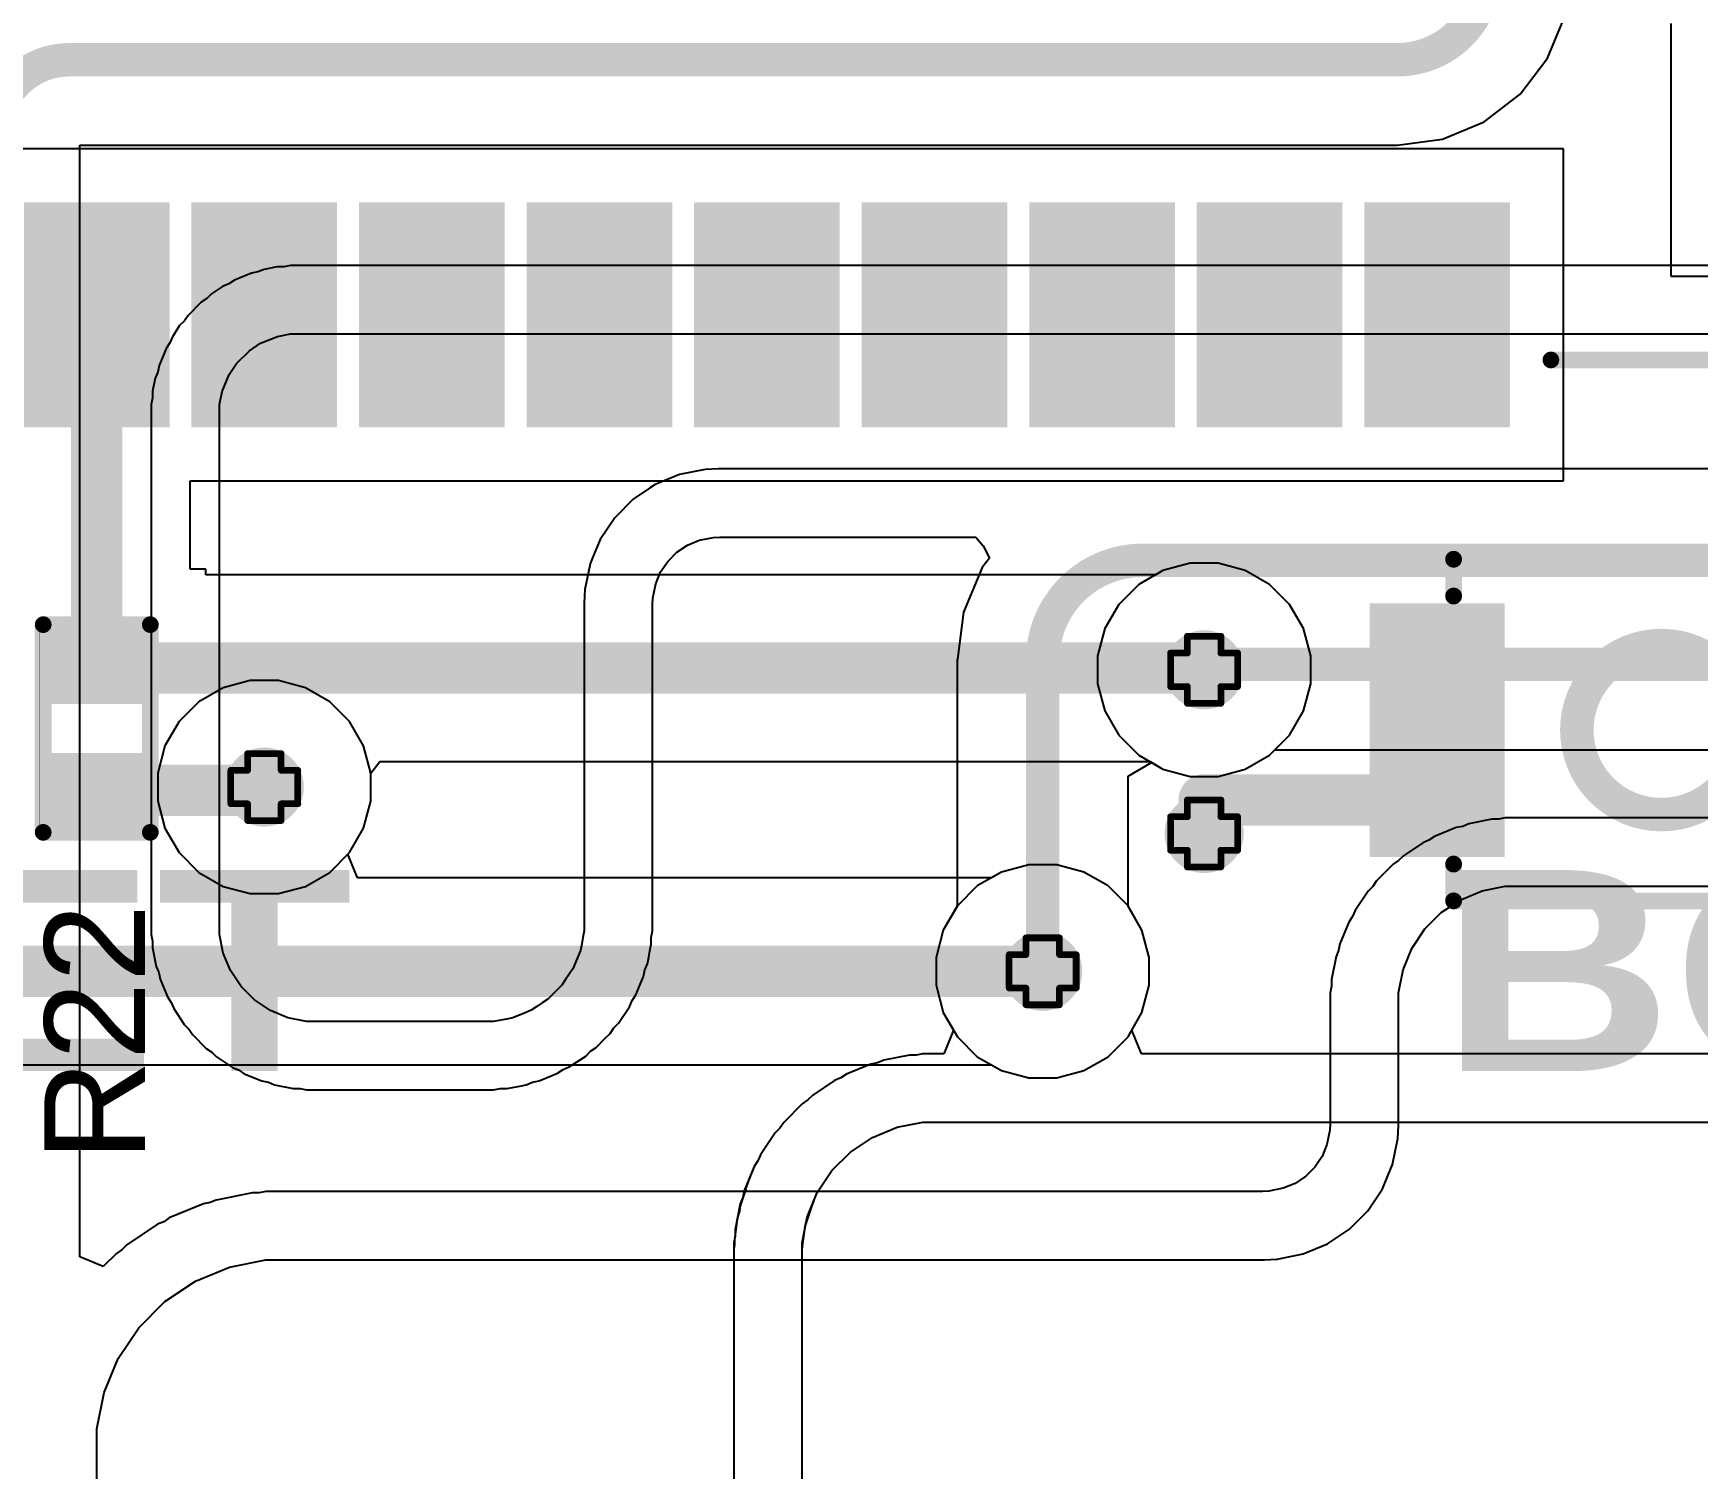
# Model space of a CAD drawing. Header units: inches. Extents: x -18 to 202, y -11 to 119.
# Drawn here: x 20.97 to 33.59, y 32.3 to 43.18 of the extents above; entities that cross this region are included whole.
import ezdxf

# ---------------------------------------------------------------- set-up
doc = ezdxf.new("R2010")
doc.units = ezdxf.units.IN
for name, color, linetype in [('Board Outline', 216, 'Continuous'), ('Bottom Layer', 5, 'Continuous'), ('Drill Drawing', 1, 'Continuous'), ('Ground', 16, 'Continuous'), ('Power', 76, 'Continuous'), ('Top Layer', 1, 'Continuous'), ('Top Overlay', 2, 'Continuous'), ('Top Paste', 8, 'Continuous'), ('Top Solder', 216, 'Continuous'), ('Via Holes', 16, 'Continuous')]:
    doc.layers.add(name, color=color, linetype=linetype)
doc.styles.add('Arial', font='', dxfattribs={"height": 0.2})
doc.styles.add('Arial Black_Bold', font='', dxfattribs={"height": 0.2})
doc.styles.get('Arial').set_extended_font_data('Arial')
doc.styles.get('Arial Black_Bold').set_extended_font_data('Arial Black', bold=True)

# ---------------------------------------------------------------- blocks, each defined once
blk = doc.blocks.new('38_SMD_M______10')
at = {"layer": 'Top Layer'}
for points in [[(-4.89, -9.63), (-4.89, -8.13), (-3.99, -8.13), (-3.99, -9.63)], [(-3.62, -9.63), (-3.62, -8.13), (-2.72, -8.13), (-2.72, -9.63)], [(-2.35, -9.63), (-2.35, -8.13), (-1.45, -8.13), (-1.45, -9.63)], [(-1.08, -9.63), (-1.08, -8.13), (-0.18, -8.13), (-0.18, -9.63)], [(0.19, -9.63), (0.19, -8.13), (1.09, -8.13), (1.09, -9.63)], [(1.46, -9.63), (1.46, -8.13), (2.36, -8.13), (2.36, -9.63)], [(2.73, -9.63), (2.73, -8.13), (3.63, -8.13), (3.63, -9.63)], [(4, -9.63), (4, -8.13), (4.9, -8.13), (4.9, -9.63)], [(5.27, -9.63), (5.27, -8.13), (6.17, -8.13), (6.17, -9.63)]]:
    blk.add_hatch(color=1, dxfattribs=at).paths.add_polyline_path(points)
at = {"layer": 'Top Paste'}
for points in [[(-4.89, -9.63), (-4.89, -8.13), (-3.99, -8.13), (-3.99, -9.63)], [(-3.62, -9.63), (-3.62, -8.13), (-2.72, -8.13), (-2.72, -9.63)], [(-2.35, -9.63), (-2.35, -8.13), (-1.45, -8.13), (-1.45, -9.63)], [(-1.08, -9.63), (-1.08, -8.13), (-0.18, -8.13), (-0.18, -9.63)], [(0.19, -9.63), (0.19, -8.13), (1.09, -8.13), (1.09, -9.63)], [(1.46, -9.63), (1.46, -8.13), (2.36, -8.13), (2.36, -9.63)], [(2.73, -9.63), (2.73, -8.13), (3.63, -8.13), (3.63, -9.63)], [(4, -9.63), (4, -8.13), (4.9, -8.13), (4.9, -9.63)], [(5.27, -9.63), (5.27, -8.13), (6.17, -8.13), (6.17, -9.63)]]:
    blk.add_hatch(color=8, dxfattribs=at).paths.add_polyline_path(points)
at = {"layer": 'Top Solder'}
for points in [[(-4.992, -9.732), (-4.992, -8.028), (-3.888, -8.028), (-3.888, -9.732)], [(-3.722, -9.732), (-3.722, -8.028), (-2.618, -8.028), (-2.618, -9.732)], [(-2.452, -9.732), (-2.452, -8.028), (-1.348, -8.028), (-1.348, -9.732)], [(-1.182, -9.732), (-1.182, -8.028), (-0.078, -8.028), (-0.078, -9.732)], [(0.088, -9.732), (0.088, -8.028), (1.192, -8.028), (1.192, -9.732)], [(1.358, -9.732), (1.358, -8.028), (2.462, -8.028), (2.462, -9.732)], [(2.628, -9.732), (2.628, -8.028), (3.732, -8.028), (3.732, -9.732)], [(3.898, -9.732), (3.898, -8.028), (5.002, -8.028), (5.002, -9.732)], [(5.168, -9.732), (5.168, -8.028), (6.272, -8.028), (6.272, -9.732)]]:
    blk.add_hatch(color=216, dxfattribs=at).paths.add_polyline_path(points)
at = {"layer": 'Top Overlay', "const_width": 0.127}
blk.add_lwpolyline([(6.583, -9.222), (9.072, -9.222)], dxfattribs=at)
at = {"layer": 'Top Overlay', "const_width": 0.0635}
blk.add_lwpolyline([(6.551, -9.222, 1), (6.614, -9.222, 1)], format="xyb", close=True, dxfattribs=at)
blk = doc.blocks.new('B3U_1000P_18')
at = {"layer": 'Top Layer'}
for points in [[(-2.11, 0.86), (-1.29, 0.86), (-1.29, -0.86), (-2.11, -0.86)], [(1.29, 0.86), (2.11, 0.86), (2.11, -0.86), (1.29, -0.86)]]:
    blk.add_hatch(color=1, dxfattribs=at).paths.add_polyline_path(points)
at = {"layer": 'Top Paste'}
for points in [[(-2.11, 0.86), (-1.29, 0.86), (-1.29, -0.86), (-2.11, -0.86)], [(1.29, 0.86), (2.11, 0.86), (2.11, -0.86), (1.29, -0.86)]]:
    blk.add_hatch(color=8, dxfattribs=at).paths.add_polyline_path(points)
at = {"layer": 'Top Solder'}
for points in [[(-2.212, 0.962), (-1.188, 0.962), (-1.188, -0.962), (-2.212, -0.962)], [(1.188, 0.962), (2.212, 0.962), (2.212, -0.962), (1.188, -0.962)]]:
    blk.add_hatch(color=216, dxfattribs=at).paths.add_polyline_path(points)
at = {"layer": 'Top Overlay', "const_width": 0.127}
for points in [[(-1.575, 1.295), (1.575, 1.295)], [(-1.575, 1.016), (-1.575, 1.295)], [(1.575, 1.016), (1.575, 1.295)], [(-1.575, -1.295), (-1.575, -1.016)], [(1.575, -1.295), (1.575, -1.016)], [(-1.575, -1.295), (1.575, -1.295)]]:
    blk.add_lwpolyline(points, dxfattribs=at)
at = {"layer": 'Top Overlay'}
for points, const_width in [([(-1.607, 1.295, 1), (-1.543, 1.295, 1)], 0.0635), ([(-1.607, 1.295, 1), (-1.543, 1.295, 1)], 0.0635), ([(1.543, 1.295, 1), (1.607, 1.295, 1)], 0.0635), ([(1.543, 1.295, 1), (1.607, 1.295, 1)], 0.0635), ([(-1.607, 1.016, 1), (-1.543, 1.016, 1)], 0.0635), ([(1.543, 1.016, 1), (1.607, 1.016, 1)], 0.0635), ([(0.641, 0, 1), (-0.641, 0, 1)], 0.254), ([(-0.705, 0, 1), (-0.578, 0, 1)], 0.127), ([(0.578, 0, 1), (0.705, 0, 1)], 0.127), ([(-1.607, -1.016, 1), (-1.543, -1.016, 1)], 0.0635), ([(1.543, -1.016, 1), (1.607, -1.016, 1)], 0.0635), ([(-1.607, -1.295, 1), (-1.543, -1.295, 1)], 0.0635), ([(-1.607, -1.295, 1), (-1.543, -1.295, 1)], 0.0635), ([(1.543, -1.295, 1), (1.607, -1.295, 1)], 0.0635), ([(1.543, -1.295, 1), (1.607, -1.295, 1)], 0.0635)]:
    blk.add_lwpolyline(points, format="xyb", close=True, dxfattribs=dict(at, const_width=const_width))
blk = doc.blocks.new('R___0402_35')
at = {"layer": 'Top Layer'}
for points in [[(-0.699, -0.318), (-0.699, 0.317), (-0.241, 0.317), (-0.241, -0.318)], [(0.241, -0.318), (0.241, 0.317), (0.699, 0.317), (0.699, -0.318)]]:
    blk.add_hatch(color=1, dxfattribs=at).paths.add_polyline_path(points)
at = {"layer": 'Top Paste'}
for points in [[(-0.699, -0.318), (-0.699, 0.317), (-0.241, 0.317), (-0.241, -0.318)], [(0.241, -0.318), (0.241, 0.317), (0.699, 0.317), (0.699, -0.318)]]:
    blk.add_hatch(color=8, dxfattribs=at).paths.add_polyline_path(points)
at = {"layer": 'Top Solder'}
for points in [[(-0.754, -0.373), (-0.754, 0.373), (-0.186, 0.373), (-0.186, -0.373)], [(0.186, -0.373), (0.186, 0.373), (0.754, 0.373), (0.754, -0.373)]]:
    blk.add_hatch(color=216, dxfattribs=at).paths.add_polyline_path(points)
at = {"layer": 'Top Overlay'}
for points, const_width in [([(0.787, 0.406), (-0.787, 0.406)], 0.127), ([(-0.787, -0.406), (-0.787, 0.406)], 0.127), ([(0.787, -0.406), (0.787, 0.406)], 0.127), ([(0.787, -0.406), (-0.787, -0.406)], 0.127), ([(0.813, -0.432), (-0.813, -0.432)], 0.00323)]:
    blk.add_lwpolyline(points, dxfattribs=dict(at, const_width=const_width))
for points, const_width in [([(-0.819, 0.406, 1), (-0.756, 0.406, 1)], 0.0635), ([(-0.819, 0.406, 1), (-0.756, 0.406, 1)], 0.0635), ([(0.756, 0.406, 1), (0.819, 0.406, 1)], 0.0635), ([(0.756, 0.406, 1), (0.819, 0.406, 1)], 0.0635), ([(-0.819, -0.406, 1), (-0.756, -0.406, 1)], 0.0635), ([(-0.819, -0.406, 1), (-0.756, -0.406, 1)], 0.0635), ([(0.756, -0.406, 1), (0.819, -0.406, 1)], 0.0635), ([(0.756, -0.406, 1), (0.819, -0.406, 1)], 0.0635), ([(-0.814, -0.432, 1), (-0.812, -0.432, 1)], 0.00161), ([(0.812, -0.432, 1), (0.814, -0.432, 1)], 0.00161)]:
    blk.add_lwpolyline(points, format="xyb", close=True, dxfattribs=dict(at, const_width=const_width))

msp = doc.modelspace()

# ---------------------------------------------------------------- hatches: boundary and pattern name
at = {"layer": 'Bottom Layer'}
h = msp.add_hatch(color=5, dxfattribs=at)
edge = h.paths.add_edge_path()
edge.add_arc((29.845, 38.354), 0.3, 0, 360)
h = msp.add_hatch(color=5, dxfattribs=at)
edge = h.paths.add_edge_path()
edge.add_arc((22.721, 37.465), 0.3, 0, 360)
h = msp.add_hatch(color=5, dxfattribs=at)
edge = h.paths.add_edge_path()
edge.add_arc((29.845, 37.113), 0.3, 0, 360)
h = msp.add_hatch(color=5, dxfattribs=at)
edge = h.paths.add_edge_path()
edge.add_arc((28.621, 36.068), 0.3, 0, 360)
at = {"layer": 'Ground'}
h = msp.add_hatch(color=16, dxfattribs=at)
edge = h.paths.add_edge_path()
edge.add_arc((29.845, 38.354), 0.3, 0, 360)
h = msp.add_hatch(color=16, dxfattribs=at)
edge = h.paths.add_edge_path()
edge.add_arc((22.721, 37.465), 0.3, 0, 360)
h = msp.add_hatch(color=16, dxfattribs=at)
edge = h.paths.add_edge_path()
edge.add_arc((29.845, 37.113), 0.3, 0, 360)
h = msp.add_hatch(color=16, dxfattribs=at)
edge = h.paths.add_edge_path()
edge.add_arc((28.621, 36.068), 0.3, 0, 360)
at = {"layer": 'Power'}
h = msp.add_hatch(color=76, dxfattribs=at)
edge = h.paths.add_edge_path()
edge.add_arc((29.845, 38.354), 0.3, 0, 360)
h = msp.add_hatch(color=76, dxfattribs=at)
edge = h.paths.add_edge_path()
edge.add_arc((22.721, 37.465), 0.3, 0, 360)
h = msp.add_hatch(color=76, dxfattribs=at)
edge = h.paths.add_edge_path()
edge.add_arc((29.845, 37.113), 0.3, 0, 360)
h = msp.add_hatch(color=76, dxfattribs=at)
edge = h.paths.add_edge_path()
edge.add_arc((28.621, 36.068), 0.3, 0, 360)
at = {"layer": 'Top Layer'}
h = msp.add_hatch(color=1, dxfattribs=at)
edge = h.paths.add_edge_path()
edge.add_arc((29.845, 38.354), 0.3, 0, 360)
h = msp.add_hatch(color=1, dxfattribs=at)
edge = h.paths.add_edge_path()
edge.add_arc((22.721, 37.465), 0.3, 0, 360)
h = msp.add_hatch(color=1, dxfattribs=at)
edge = h.paths.add_edge_path()
edge.add_arc((29.845, 37.113), 0.3, 0, 360)
h = msp.add_hatch(color=1, dxfattribs=at)
edge = h.paths.add_edge_path()
edge.add_arc((28.621, 36.068), 0.3, 0, 360)
at = {"layer": 'Via Holes'}
h = msp.add_hatch(color=7, dxfattribs=at)
edge = h.paths.add_edge_path()
edge.add_arc((29.845, 38.354), 0.15, 0, 360)
h = msp.add_hatch(color=7, dxfattribs=at)
edge = h.paths.add_edge_path()
edge.add_arc((22.721, 37.465), 0.15, 0, 360)
h = msp.add_hatch(color=7, dxfattribs=at)
edge = h.paths.add_edge_path()
edge.add_arc((29.845, 37.113), 0.15, 0, 360)
h = msp.add_hatch(color=7, dxfattribs=at)
edge = h.paths.add_edge_path()
edge.add_arc((28.621, 36.068), 0.15, 0, 360)

# ---------------------------------------------------------------- linework, layer by layer
at = {"layer": 'Board Outline', "const_width": 0.254}
msp.add_lwpolyline([(44.23, 62.31, -3.535496), (7.565, 62.289)], format="xyb", dxfattribs=at)
at = {"layer": 'Bottom Layer'}
for p, q in [((29.739, 39.162), (29.533, 39.107)), ((29.951, 39.162), (29.739, 39.162)), ((30.157, 39.107), (29.951, 39.162)), ((29.349, 39.001), (29.198, 38.85)), ((29.533, 39.107), (29.349, 39.001)), ((30.341, 39.001), (30.157, 39.107)), ((30.492, 38.85), (30.341, 39.001)), ((29.198, 38.85), (29.092, 38.666)), ((30.598, 38.666), (30.492, 38.85)), ((29.092, 38.666), (29.037, 38.46)), ((30.653, 38.46), (30.598, 38.666)), ((29.037, 38.46), (29.037, 38.248)), ((30.653, 38.248), (30.653, 38.46)), ((22.615, 38.273), (22.409, 38.218)), ((22.828, 38.273), (22.615, 38.273)), ((23.033, 38.218), (22.828, 38.273)), ((29.037, 38.248), (29.092, 38.042)), ((30.598, 38.042), (30.653, 38.248)), ((22.225, 38.112), (22.075, 37.961)), ((22.409, 38.218), (22.225, 38.112)), ((23.217, 38.112), (23.033, 38.218)), ((23.368, 37.961), (23.217, 38.112)), ((29.092, 38.042), (29.198, 37.858)), ((30.492, 37.858), (30.598, 38.042)), ((22.075, 37.961), (21.968, 37.777)), ((23.474, 37.777), (23.368, 37.961)), ((29.198, 37.858), (29.349, 37.707)), ((30.341, 37.707), (30.492, 37.858)), ((21.968, 37.777), (21.913, 37.571)), ((23.529, 37.571), (23.474, 37.777)), ((29.349, 37.707), (29.533, 37.601)), ((29.533, 37.601), (29.739, 37.546)), ((29.951, 37.546), (30.157, 37.601)), ((30.157, 37.601), (30.341, 37.707)), ((21.913, 37.571), (21.913, 37.359)), ((23.529, 37.359), (23.529, 37.571)), ((29.739, 37.546), (29.951, 37.546)), ((21.913, 37.359), (21.968, 37.153)), ((23.474, 37.153), (23.529, 37.359)), ((21.968, 37.153), (22.075, 36.969)), ((23.368, 36.969), (23.474, 37.153)), ((22.075, 36.969), (22.225, 36.818)), ((23.217, 36.818), (23.368, 36.969)), ((28.515, 36.876), (28.309, 36.821)), ((28.728, 36.876), (28.515, 36.876)), ((28.933, 36.821), (28.728, 36.876)), ((22.225, 36.818), (22.409, 36.712)), ((23.033, 36.712), (23.217, 36.818)), ((28.125, 36.715), (27.975, 36.564)), ((28.309, 36.821), (28.125, 36.715)), ((29.117, 36.715), (28.933, 36.821)), ((29.268, 36.564), (29.117, 36.715)), ((22.409, 36.712), (22.615, 36.657)), ((22.615, 36.657), (22.828, 36.657)), ((22.828, 36.657), (23.033, 36.712)), ((27.975, 36.564), (27.868, 36.38)), ((29.374, 36.38), (29.268, 36.564)), ((27.868, 36.38), (27.813, 36.174)), ((29.429, 36.174), (29.374, 36.38)), ((27.813, 36.174), (27.813, 35.962)), ((29.429, 35.962), (29.429, 36.174)), ((27.813, 35.962), (27.868, 35.756)), ((29.374, 35.756), (29.429, 35.962)), ((27.868, 35.756), (27.946, 35.621)), ((29.296, 35.621), (29.374, 35.756)), ((27.946, 35.621), (27.873, 35.443)), ((29.37, 35.443), (29.296, 35.621)), ((27.318, 35.364), (27.134, 35.288)), ((27.368, 35.374), (27.318, 35.364)), ((27.416, 35.394), (27.368, 35.374)), ((27.612, 35.433), (27.416, 35.394)), ((27.663, 35.433), (27.612, 35.433)), ((27.713, 35.443), (27.663, 35.433)), ((27.873, 35.443), (27.713, 35.443)), ((40.399, 35.443), (29.37, 35.443)), ((27.044, 35.24), (26.878, 35.129)), ((27.091, 35.26), (27.044, 35.24)), ((27.134, 35.288), (27.091, 35.26)), ((26.842, 35.093), (26.799, 35.064)), ((26.878, 35.129), (26.842, 35.093)), ((26.799, 35.064), (26.658, 34.923)), ((26.593, 34.844), (26.482, 34.678)), ((26.629, 34.88), (26.593, 34.844)), ((26.658, 34.923), (26.629, 34.88)), ((27.332, 34.809), (27.517, 34.886)), ((27.517, 34.886), (27.713, 34.925)), ((27.713, 34.925), (40.486, 34.925)), ((27.024, 34.557), (27.165, 34.698)), ((27.165, 34.698), (27.332, 34.809)), ((26.434, 34.588), (26.358, 34.404)), ((26.462, 34.631), (26.434, 34.588)), ((26.482, 34.678), (26.462, 34.631)), ((26.913, 34.39), (27.024, 34.557)), ((26.348, 34.354), (26.328, 34.306)), ((26.358, 34.404), (26.348, 34.354)), ((26.836, 34.205), (26.913, 34.39)), ((26.328, 34.306), (26.289, 34.11)), ((26.797, 34.009), (26.836, 34.205)), ((26.289, 34.11), (26.289, 34.059)), ((26.289, 34.059), (26.279, 34.009)), ((26.279, 34.009), (26.279, 33.909)), ((26.797, 33.909), (26.797, 34.009)), ((26.279, 33.909), (26.279, 17.382)), ((26.797, 17.382), (26.797, 33.909))]:
    msp.add_line(p, q, dxfattribs=at)
at = {"layer": 'Drill Drawing', "const_width": 0.0508}
for points in [[(29.718, 38.481), (29.718, 38.608)], [(29.718, 38.608), (29.972, 38.608)], [(29.972, 38.481), (29.972, 38.608)], [(29.591, 38.227), (29.591, 38.481)], [(29.591, 38.481), (29.718, 38.481)], [(29.972, 38.481), (30.099, 38.481)], [(30.099, 38.227), (30.099, 38.481)], [(29.591, 38.227), (29.718, 38.227)], [(29.718, 38.1), (29.718, 38.227)], [(29.972, 38.227), (30.099, 38.227)], [(29.972, 38.1), (29.972, 38.227)], [(29.718, 38.1), (29.972, 38.1)], [(22.594, 37.592), (22.594, 37.719)], [(22.594, 37.719), (22.848, 37.719)], [(22.848, 37.592), (22.848, 37.719)], [(22.467, 37.338), (22.467, 37.592)], [(22.467, 37.592), (22.594, 37.592)], [(22.848, 37.592), (22.975, 37.592)], [(22.975, 37.338), (22.975, 37.592)], [(22.467, 37.338), (22.594, 37.338)], [(22.594, 37.211), (22.594, 37.338)], [(22.848, 37.338), (22.975, 37.338)], [(22.848, 37.211), (22.848, 37.338)], [(29.718, 37.24), (29.718, 37.367)], [(29.718, 37.367), (29.972, 37.367)], [(29.972, 37.24), (29.972, 37.367)], [(22.594, 37.211), (22.848, 37.211)], [(29.591, 36.986), (29.591, 37.24)], [(29.591, 37.24), (29.718, 37.24)], [(29.972, 37.24), (30.099, 37.24)], [(30.099, 36.986), (30.099, 37.24)], [(29.591, 36.986), (29.718, 36.986)], [(29.718, 36.859), (29.718, 36.986)], [(29.972, 36.986), (30.099, 36.986)], [(29.972, 36.859), (29.972, 36.986)], [(29.718, 36.859), (29.972, 36.859)], [(28.494, 36.195), (28.494, 36.322)], [(28.494, 36.322), (28.748, 36.322)], [(28.748, 36.195), (28.748, 36.322)], [(28.367, 35.941), (28.367, 36.195)], [(28.367, 36.195), (28.494, 36.195)], [(28.748, 36.195), (28.875, 36.195)], [(28.875, 35.941), (28.875, 36.195)], [(28.367, 35.941), (28.494, 35.941)], [(28.494, 35.814), (28.494, 35.941)], [(28.748, 35.941), (28.875, 35.941)], [(28.748, 35.814), (28.748, 35.941)], [(28.494, 35.814), (28.748, 35.814)]]:
    msp.add_lwpolyline(points, dxfattribs=at)
at = {"layer": 'Drill Drawing', "const_width": 0.0254}
for points in [[(29.705, 38.608, 1), (29.731, 38.608, 1)], [(29.705, 38.608, 1), (29.731, 38.608, 1)], [(29.959, 38.608, 1), (29.985, 38.608, 1)], [(29.959, 38.608, 1), (29.985, 38.608, 1)], [(29.578, 38.481, 1), (29.604, 38.481, 1)], [(29.578, 38.481, 1), (29.604, 38.481, 1)], [(29.705, 38.481, 1), (29.731, 38.481, 1)], [(29.705, 38.481, 1), (29.731, 38.481, 1)], [(29.959, 38.481, 1), (29.985, 38.481, 1)], [(29.959, 38.481, 1), (29.985, 38.481, 1)], [(30.086, 38.481, 1), (30.112, 38.481, 1)], [(30.086, 38.481, 1), (30.112, 38.481, 1)], [(29.578, 38.227, 1), (29.604, 38.227, 1)], [(29.578, 38.227, 1), (29.604, 38.227, 1)], [(29.705, 38.227, 1), (29.731, 38.227, 1)], [(29.705, 38.227, 1), (29.731, 38.227, 1)], [(29.959, 38.227, 1), (29.985, 38.227, 1)], [(29.959, 38.227, 1), (29.985, 38.227, 1)], [(30.086, 38.227, 1), (30.112, 38.227, 1)], [(30.086, 38.227, 1), (30.112, 38.227, 1)], [(29.705, 38.1, 1), (29.731, 38.1, 1)], [(29.705, 38.1, 1), (29.731, 38.1, 1)], [(29.959, 38.1, 1), (29.985, 38.1, 1)], [(29.959, 38.1, 1), (29.985, 38.1, 1)], [(22.582, 37.719, 1), (22.607, 37.719, 1)], [(22.582, 37.719, 1), (22.607, 37.719, 1)], [(22.836, 37.719, 1), (22.861, 37.719, 1)], [(22.836, 37.719, 1), (22.861, 37.719, 1)], [(22.455, 37.592, 1), (22.48, 37.592, 1)], [(22.455, 37.592, 1), (22.48, 37.592, 1)], [(22.582, 37.592, 1), (22.607, 37.592, 1)], [(22.582, 37.592, 1), (22.607, 37.592, 1)], [(22.836, 37.592, 1), (22.861, 37.592, 1)], [(22.836, 37.592, 1), (22.861, 37.592, 1)], [(22.963, 37.592, 1), (22.988, 37.592, 1)], [(22.963, 37.592, 1), (22.988, 37.592, 1)], [(22.455, 37.338, 1), (22.48, 37.338, 1)], [(22.455, 37.338, 1), (22.48, 37.338, 1)], [(22.582, 37.338, 1), (22.607, 37.338, 1)], [(22.582, 37.338, 1), (22.607, 37.338, 1)], [(22.836, 37.338, 1), (22.861, 37.338, 1)], [(22.836, 37.338, 1), (22.861, 37.338, 1)], [(22.963, 37.338, 1), (22.988, 37.338, 1)], [(22.963, 37.338, 1), (22.988, 37.338, 1)], [(29.705, 37.367, 1), (29.731, 37.367, 1)], [(29.705, 37.367, 1), (29.731, 37.367, 1)], [(29.959, 37.367, 1), (29.985, 37.367, 1)], [(29.959, 37.367, 1), (29.985, 37.367, 1)], [(22.582, 37.211, 1), (22.607, 37.211, 1)], [(22.582, 37.211, 1), (22.607, 37.211, 1)], [(22.836, 37.211, 1), (22.861, 37.211, 1)], [(22.836, 37.211, 1), (22.861, 37.211, 1)], [(29.578, 37.24, 1), (29.604, 37.24, 1)], [(29.578, 37.24, 1), (29.604, 37.24, 1)], [(29.705, 37.24, 1), (29.731, 37.24, 1)], [(29.705, 37.24, 1), (29.731, 37.24, 1)], [(29.959, 37.24, 1), (29.985, 37.24, 1)], [(29.959, 37.24, 1), (29.985, 37.24, 1)], [(30.086, 37.24, 1), (30.112, 37.24, 1)], [(30.086, 37.24, 1), (30.112, 37.24, 1)], [(29.578, 36.986, 1), (29.604, 36.986, 1)], [(29.578, 36.986, 1), (29.604, 36.986, 1)], [(29.705, 36.986, 1), (29.731, 36.986, 1)], [(29.705, 36.986, 1), (29.731, 36.986, 1)], [(29.959, 36.986, 1), (29.985, 36.986, 1)], [(29.959, 36.986, 1), (29.985, 36.986, 1)], [(30.086, 36.986, 1), (30.112, 36.986, 1)], [(30.086, 36.986, 1), (30.112, 36.986, 1)], [(29.705, 36.859, 1), (29.731, 36.859, 1)], [(29.705, 36.859, 1), (29.731, 36.859, 1)], [(29.959, 36.859, 1), (29.985, 36.859, 1)], [(29.959, 36.859, 1), (29.985, 36.859, 1)], [(28.482, 36.322, 1), (28.507, 36.322, 1)], [(28.482, 36.322, 1), (28.507, 36.322, 1)], [(28.736, 36.322, 1), (28.761, 36.322, 1)], [(28.736, 36.322, 1), (28.761, 36.322, 1)], [(28.355, 36.195, 1), (28.38, 36.195, 1)], [(28.355, 36.195, 1), (28.38, 36.195, 1)], [(28.482, 36.195, 1), (28.507, 36.195, 1)], [(28.482, 36.195, 1), (28.507, 36.195, 1)], [(28.736, 36.195, 1), (28.761, 36.195, 1)], [(28.736, 36.195, 1), (28.761, 36.195, 1)], [(28.863, 36.195, 1), (28.888, 36.195, 1)], [(28.863, 36.195, 1), (28.888, 36.195, 1)], [(28.355, 35.941, 1), (28.38, 35.941, 1)], [(28.355, 35.941, 1), (28.38, 35.941, 1)], [(28.482, 35.941, 1), (28.507, 35.941, 1)], [(28.482, 35.941, 1), (28.507, 35.941, 1)], [(28.736, 35.941, 1), (28.761, 35.941, 1)], [(28.736, 35.941, 1), (28.761, 35.941, 1)], [(28.863, 35.941, 1), (28.888, 35.941, 1)], [(28.863, 35.941, 1), (28.888, 35.941, 1)], [(28.482, 35.814, 1), (28.507, 35.814, 1)], [(28.482, 35.814, 1), (28.507, 35.814, 1)], [(28.736, 35.814, 1), (28.761, 35.814, 1)], [(28.736, 35.814, 1), (28.761, 35.814, 1)]]:
    msp.add_lwpolyline(points, format="xyb", close=True, dxfattribs=at)
at = {"layer": 'Ground'}
for p, q in [((29.739, 39.162), (29.533, 39.107)), ((29.951, 39.162), (29.739, 39.162)), ((30.157, 39.107), (29.951, 39.162)), ((29.349, 39.001), (29.198, 38.85)), ((29.533, 39.107), (29.349, 39.001)), ((30.341, 39.001), (30.157, 39.107)), ((30.492, 38.85), (30.341, 39.001)), ((29.198, 38.85), (29.092, 38.666)), ((30.598, 38.666), (30.492, 38.85)), ((29.092, 38.666), (29.037, 38.46)), ((30.653, 38.46), (30.598, 38.666)), ((29.037, 38.46), (29.037, 38.248)), ((30.653, 38.248), (30.653, 38.46)), ((22.615, 38.273), (22.409, 38.218)), ((22.828, 38.273), (22.615, 38.273)), ((23.033, 38.218), (22.828, 38.273)), ((29.037, 38.248), (29.092, 38.042)), ((30.598, 38.042), (30.653, 38.248)), ((22.225, 38.112), (22.075, 37.961)), ((22.409, 38.218), (22.225, 38.112)), ((23.217, 38.112), (23.033, 38.218)), ((23.368, 37.961), (23.217, 38.112)), ((29.092, 38.042), (29.198, 37.858)), ((30.492, 37.858), (30.598, 38.042)), ((22.075, 37.961), (21.968, 37.777)), ((23.474, 37.777), (23.368, 37.961)), ((29.198, 37.858), (29.349, 37.707)), ((30.341, 37.707), (30.492, 37.858)), ((21.968, 37.777), (21.913, 37.571)), ((23.529, 37.571), (23.474, 37.777)), ((29.349, 37.707), (29.533, 37.601)), ((29.533, 37.601), (29.739, 37.546)), ((29.951, 37.546), (30.157, 37.601)), ((30.157, 37.601), (30.341, 37.707)), ((21.913, 37.571), (21.913, 37.359)), ((23.529, 37.359), (23.529, 37.571)), ((29.739, 37.546), (29.951, 37.546)), ((21.913, 37.359), (21.968, 37.153)), ((23.474, 37.153), (23.529, 37.359)), ((21.968, 37.153), (22.075, 36.969)), ((23.368, 36.969), (23.474, 37.153)), ((22.075, 36.969), (22.225, 36.818)), ((23.217, 36.818), (23.368, 36.969)), ((28.515, 36.876), (28.309, 36.821)), ((28.728, 36.876), (28.515, 36.876)), ((28.933, 36.821), (28.728, 36.876)), ((22.225, 36.818), (22.409, 36.712)), ((23.033, 36.712), (23.217, 36.818)), ((28.125, 36.715), (27.975, 36.564)), ((28.309, 36.821), (28.125, 36.715)), ((29.117, 36.715), (28.933, 36.821)), ((29.268, 36.564), (29.117, 36.715)), ((22.409, 36.712), (22.615, 36.657)), ((22.615, 36.657), (22.828, 36.657)), ((22.828, 36.657), (23.033, 36.712)), ((27.975, 36.564), (27.868, 36.38)), ((29.374, 36.38), (29.268, 36.564)), ((27.868, 36.38), (27.813, 36.174)), ((29.429, 36.174), (29.374, 36.38)), ((27.813, 36.174), (27.813, 35.962)), ((29.429, 35.962), (29.429, 36.174)), ((27.813, 35.962), (27.868, 35.756)), ((29.374, 35.756), (29.429, 35.962)), ((27.868, 35.756), (27.946, 35.621)), ((29.296, 35.621), (29.374, 35.756)), ((27.946, 35.621), (27.873, 35.443)), ((29.37, 35.443), (29.296, 35.621)), ((27.318, 35.364), (27.134, 35.288)), ((27.368, 35.374), (27.318, 35.364)), ((27.416, 35.394), (27.368, 35.374)), ((27.612, 35.433), (27.416, 35.394)), ((27.663, 35.433), (27.612, 35.433)), ((27.713, 35.443), (27.663, 35.433)), ((27.873, 35.443), (27.713, 35.443)), ((40.399, 35.443), (29.37, 35.443)), ((27.044, 35.24), (26.878, 35.129)), ((27.091, 35.26), (27.044, 35.24)), ((27.134, 35.288), (27.091, 35.26)), ((26.842, 35.093), (26.799, 35.064)), ((26.878, 35.129), (26.842, 35.093)), ((26.799, 35.064), (26.658, 34.923)), ((26.593, 34.844), (26.482, 34.678)), ((26.629, 34.88), (26.593, 34.844)), ((26.658, 34.923), (26.629, 34.88)), ((27.332, 34.809), (27.517, 34.886)), ((27.517, 34.886), (27.713, 34.925)), ((27.713, 34.925), (40.486, 34.925)), ((27.024, 34.557), (27.165, 34.698)), ((27.165, 34.698), (27.332, 34.809)), ((26.434, 34.588), (26.396, 34.496)), ((26.462, 34.631), (26.434, 34.588)), ((26.482, 34.678), (26.462, 34.631)), ((26.387, 34.468), (26.376, 34.438)), ((26.388, 34.475), (26.387, 34.468)), ((26.391, 34.481), (26.388, 34.475)), ((26.388, 34.475), (26.388, 34.475)), ((26.395, 34.491), (26.391, 34.481)), ((26.396, 34.496), (26.395, 34.491)), ((26.396, 34.496), (26.396, 34.496)), ((26.396, 34.496), (26.396, 34.496)), ((26.913, 34.39), (27.024, 34.557)), ((26.37, 34.42), (26.329, 34.291)), ((26.374, 34.429), (26.37, 34.42)), ((26.376, 34.438), (26.374, 34.429)), ((26.863, 34.263), (26.885, 34.325)), ((26.874, 34.298), (26.913, 34.39)), ((26.885, 34.325), (26.874, 34.298)), ((26.31, 34.211), (26.307, 34.192)), ((26.307, 34.192), (26.307, 34.19)), ((26.324, 34.25), (26.31, 34.211)), ((26.329, 34.291), (26.324, 34.25)), ((26.822, 34.134), (26.863, 34.263)), ((26.874, 34.298), (26.874, 34.298)), ((26.306, 34.188), (26.284, 34.034)), ((26.307, 34.19), (26.306, 34.188)), ((26.797, 33.961), (26.819, 34.115)), ((26.819, 34.115), (26.822, 34.134)), ((26.286, 33.997), (26.279, 33.961)), ((26.279, 33.961), (26.279, 31.685)), ((26.284, 34.034), (26.286, 33.997)), ((26.797, 31.685), (26.797, 33.961))]:
    msp.add_line(p, q, dxfattribs=at)
at = {"layer": 'Power'}
for p, q in [((32.449, 42.99), (32.58, 43.307)), ((32.24, 42.718), (32.449, 42.99)), ((31.968, 42.509), (32.24, 42.718)), ((31.651, 42.378), (31.968, 42.509)), ((21.322, 33.903), (21.322, 42.332)), ((21.322, 42.332), (31.311, 42.332)), ((31.311, 42.332), (31.329, 42.335)), ((31.329, 42.335), (31.651, 42.378)), ((22.72, 41.39), (22.673, 41.371)), ((22.818, 41.41), (22.72, 41.39)), ((22.869, 41.41), (22.818, 41.41)), ((22.919, 41.42), (22.869, 41.41)), ((22.989, 41.42), (22.919, 41.42)), ((33.241, 41.42), (22.989, 41.42)), ((35.84, 41.42), (33.241, 41.42)), ((22.404, 41.26), (22.321, 41.204)), ((22.451, 41.279), (22.404, 41.26)), ((22.494, 41.308), (22.451, 41.279)), ((22.623, 41.361), (22.494, 41.308)), ((22.673, 41.371), (22.623, 41.361)), ((22.242, 41.14), (22.144, 41.041)), ((22.285, 41.168), (22.242, 41.14)), ((22.321, 41.204), (22.285, 41.168)), ((22.144, 41.041), (22.115, 40.999)), ((22.024, 40.879), (22.004, 40.832)), ((22.079, 40.963), (22.024, 40.879)), ((22.115, 40.999), (22.079, 40.963)), ((22.692, 40.829), (22.821, 40.882)), ((22.821, 40.882), (22.919, 40.902)), ((22.919, 40.902), (22.989, 40.902)), ((22.989, 40.902), (33.241, 40.902)), ((33.241, 40.902), (35.84, 40.902)), ((21.976, 40.79), (21.923, 40.661)), ((22.004, 40.832), (21.976, 40.79)), ((22.51, 40.675), (22.609, 40.773)), ((22.609, 40.773), (22.692, 40.829)), ((21.923, 40.661), (21.913, 40.611)), ((22.454, 40.592), (22.51, 40.675)), ((21.893, 40.564), (21.874, 40.466)), ((21.913, 40.611), (21.893, 40.564)), ((22.401, 40.463), (22.454, 40.592)), ((21.874, 40.415), (21.864, 40.365)), ((21.874, 40.466), (21.874, 40.415)), ((22.382, 40.365), (22.401, 40.463)), ((21.864, 40.365), (21.864, 40.295)), ((21.864, 40.295), (21.864, 40.295)), ((21.864, 40.295), (21.864, 36.347)), ((22.382, 40.295), (22.382, 40.365)), ((22.382, 36.347), (22.382, 40.295)), ((22.382, 40.295), (22.382, 40.295)), ((26.062, 39.873), (25.867, 39.834)), ((26.162, 39.878), (26.062, 39.873)), ((28.138, 39.878), (26.162, 39.878)), ((49.53, 39.878), (28.138, 39.878)), ((25.683, 39.758), (25.641, 39.73)), ((25.867, 39.834), (25.683, 39.758)), ((25.517, 39.647), (25.377, 39.507)), ((25.641, 39.73), (25.517, 39.647)), ((25.641, 39.73), (25.641, 39.73)), ((25.377, 39.507), (25.266, 39.341)), ((25.246, 39.294), (25.209, 39.204)), ((25.266, 39.341), (25.246, 39.294)), ((25.246, 39.294), (25.246, 39.294)), ((25.779, 39.176), (25.848, 39.245)), ((25.848, 39.245), (25.928, 39.299)), ((25.928, 39.299), (26.018, 39.336)), ((26.018, 39.336), (26.126, 39.358)), ((26.126, 39.358), (26.175, 39.36)), ((26.175, 39.36), (28.115, 39.36)), ((28.115, 39.36), (28.17, 39.295)), ((28.17, 39.295), (28.217, 39.201)), ((25.19, 39.157), (25.151, 38.962)), ((25.209, 39.204), (25.19, 39.157)), ((25.209, 39.204), (25.209, 39.204)), ((25.725, 39.096), (25.779, 39.176)), ((28.162, 39.129), (28.022, 38.791)), ((28.217, 39.201), (28.162, 39.129)), ((25.666, 38.898), (25.688, 39.006)), ((25.688, 39.006), (25.725, 39.096)), ((25.151, 38.962), (25.146, 38.862)), ((25.146, 38.862), (25.146, 36.449)), ((25.664, 38.849), (25.666, 38.898)), ((25.664, 36.449), (25.664, 38.849)), ((28.022, 38.791), (27.975, 38.435)), ((27.975, 38.435), (27.974, 38.428)), ((27.974, 38.428), (27.974, 36.563)), ((30.341, 37.707), (30.382, 37.748)), ((30.382, 37.748), (55.288, 37.748)), ((29.269, 37.548), (29.446, 37.651)), ((29.446, 37.651), (29.533, 37.601)), ((29.533, 37.601), (29.739, 37.546)), ((29.951, 37.546), (30.157, 37.601)), ((30.157, 37.601), (30.341, 37.707)), ((29.269, 36.563), (29.269, 37.548)), ((29.739, 37.546), (29.951, 37.546)), ((32.025, 37.221), (31.852, 37.187)), ((32.076, 37.221), (32.025, 37.221)), ((32.126, 37.231), (32.076, 37.221)), ((32.214, 37.231), (32.126, 37.231)), ((42.831, 37.231), (32.214, 37.231)), ((31.755, 37.158), (31.592, 37.09)), ((31.805, 37.167), (31.755, 37.158)), ((31.852, 37.187), (31.805, 37.167)), ((31.502, 37.042), (31.355, 36.944)), ((31.549, 37.062), (31.502, 37.042)), ((31.592, 37.09), (31.549, 37.062)), ((31.277, 36.88), (31.152, 36.755)), ((31.319, 36.908), (31.277, 36.88)), ((31.355, 36.944), (31.319, 36.908)), ((31.152, 36.755), (31.124, 36.712)), ((31.088, 36.676), (30.99, 36.53)), ((31.124, 36.712), (31.088, 36.676)), ((31.643, 36.513), (31.79, 36.611)), ((31.79, 36.611), (31.953, 36.679)), ((31.953, 36.679), (32.126, 36.713)), ((32.126, 36.713), (32.214, 36.713)), ((32.214, 36.713), (42.834, 36.713)), ((27.974, 36.563), (27.868, 36.38)), ((29.374, 36.38), (29.269, 36.563)), ((30.97, 36.483), (30.942, 36.44)), ((30.99, 36.53), (30.97, 36.483)), ((31.518, 36.389), (31.643, 36.513)), ((21.864, 36.347), (21.874, 36.297)), ((22.41, 36.206), (22.382, 36.347)), ((25.146, 36.374), (25.136, 36.324)), ((25.146, 36.449), (25.146, 36.449)), ((25.146, 36.449), (25.146, 36.425)), ((25.146, 36.425), (25.146, 36.425)), ((25.146, 36.425), (25.146, 36.374)), ((25.654, 36.324), (25.664, 36.374)), ((25.664, 36.425), (25.664, 36.449)), ((25.664, 36.449), (25.664, 36.449)), ((25.664, 36.374), (25.664, 36.425)), ((25.664, 36.425), (25.664, 36.425)), ((27.868, 36.38), (27.813, 36.174)), ((29.429, 36.174), (29.374, 36.38)), ((30.942, 36.44), (30.874, 36.277)), ((31.42, 36.242), (31.518, 36.389)), ((21.874, 36.297), (21.874, 36.246)), ((21.874, 36.246), (21.902, 36.105)), ((25.117, 36.227), (25.059, 36.088)), ((25.127, 36.277), (25.117, 36.227)), ((25.136, 36.324), (25.127, 36.277)), ((25.127, 36.277), (25.127, 36.277)), ((25.136, 36.324), (25.136, 36.324)), ((25.635, 36.176), (25.644, 36.223)), ((25.644, 36.223), (25.654, 36.273)), ((25.644, 36.223), (25.644, 36.223)), ((25.644, 36.223), (25.644, 36.223)), ((25.654, 36.273), (25.654, 36.324)), ((25.654, 36.324), (25.654, 36.324)), ((25.654, 36.324), (25.654, 36.324)), ((30.864, 36.227), (30.845, 36.18)), ((30.874, 36.277), (30.864, 36.227)), ((31.353, 36.079), (31.42, 36.242)), ((21.902, 36.105), (21.921, 36.058)), ((22.465, 36.073), (22.41, 36.206)), ((25.059, 36.088), (25.004, 36.006)), ((25.605, 36.079), (25.625, 36.126)), ((25.625, 36.126), (25.635, 36.176)), ((25.635, 36.176), (25.635, 36.176)), ((27.813, 36.174), (27.813, 35.962)), ((29.429, 35.962), (29.429, 36.174)), ((30.845, 36.18), (30.81, 36.007)), ((21.921, 36.058), (21.931, 36.008)), ((21.931, 36.008), (21.986, 35.874)), ((22.545, 35.953), (22.465, 36.073)), ((24.976, 35.963), (24.94, 35.927)), ((25.004, 36.006), (24.976, 35.963)), ((25.004, 36.006), (25.004, 36.006)), ((25.538, 35.89), (25.595, 36.029)), ((25.595, 36.029), (25.605, 36.079)), ((27.813, 35.962), (27.868, 35.756)), ((29.374, 35.756), (29.429, 35.962)), ((30.81, 36.007), (30.81, 35.956)), ((31.318, 35.906), (31.353, 36.079)), ((21.986, 35.874), (22.015, 35.832)), ((22.015, 35.832), (22.034, 35.785)), ((22.647, 35.851), (22.545, 35.953)), ((22.767, 35.77), (22.647, 35.851)), ((24.87, 35.857), (24.827, 35.829)), ((24.94, 35.927), (24.87, 35.857)), ((24.94, 35.927), (24.94, 35.927)), ((25.49, 35.8), (25.509, 35.847)), ((25.509, 35.847), (25.538, 35.89)), ((30.81, 35.956), (30.8, 35.906)), ((30.8, 35.906), (30.8, 34.912)), ((31.318, 34.9), (31.318, 35.906)), ((22.034, 35.785), (22.114, 35.665)), ((22.9, 35.715), (22.767, 35.77)), ((23.042, 35.687), (22.9, 35.715)), ((24.556, 35.706), (24.459, 35.687)), ((24.606, 35.716), (24.556, 35.706)), ((24.698, 35.754), (24.606, 35.716)), ((24.745, 35.774), (24.698, 35.754)), ((24.698, 35.754), (24.698, 35.754)), ((24.787, 35.802), (24.745, 35.774)), ((24.827, 35.829), (24.787, 35.802)), ((24.787, 35.802), (24.787, 35.802)), ((24.827, 35.829), (24.827, 35.829)), ((25.407, 35.675), (25.49, 35.8)), ((27.868, 35.756), (27.975, 35.572)), ((29.268, 35.572), (29.374, 35.756)), ((22.114, 35.665), (22.15, 35.629)), ((22.15, 35.629), (22.179, 35.586)), ((22.179, 35.586), (22.281, 35.484)), ((23.114, 35.687), (23.042, 35.687)), ((24.384, 35.687), (23.114, 35.687)), ((23.114, 35.687), (23.114, 35.687)), ((24.459, 35.687), (24.384, 35.687)), ((25.306, 35.561), (25.342, 35.597)), ((25.342, 35.597), (25.37, 35.639)), ((25.37, 35.639), (25.407, 35.675)), ((22.281, 35.484), (22.323, 35.456)), ((22.323, 35.456), (22.359, 35.42)), ((25.158, 35.426), (25.194, 35.462)), ((25.194, 35.462), (25.236, 35.491)), ((25.236, 35.491), (25.306, 35.561)), ((25.306, 35.561), (25.306, 35.561)), ((27.975, 35.572), (28.125, 35.421)), ((29.117, 35.421), (29.268, 35.572)), ((22.359, 35.42), (22.479, 35.34)), ((22.479, 35.34), (22.526, 35.32)), ((24.986, 35.324), (25.033, 35.343)), ((25.033, 35.343), (25.115, 35.398)), ((25.115, 35.398), (25.158, 35.426)), ((25.115, 35.398), (25.115, 35.398)), ((25.115, 35.398), (25.115, 35.398)), ((28.125, 35.421), (28.309, 35.315)), ((28.933, 35.315), (29.117, 35.421)), ((22.526, 35.32), (22.569, 35.292)), ((22.569, 35.292), (22.702, 35.237)), ((22.702, 35.237), (22.752, 35.227)), ((22.752, 35.227), (22.799, 35.207)), ((22.799, 35.207), (22.941, 35.179)), ((24.657, 35.198), (24.707, 35.208)), ((24.707, 35.208), (24.754, 35.228)), ((24.754, 35.228), (24.804, 35.238)), ((24.804, 35.238), (24.896, 35.276)), ((24.896, 35.276), (24.943, 35.295)), ((24.896, 35.276), (24.896, 35.276)), ((24.943, 35.295), (24.986, 35.324)), ((28.309, 35.315), (28.515, 35.26)), ((28.515, 35.26), (28.728, 35.26)), ((28.728, 35.26), (28.933, 35.315)), ((22.941, 35.179), (22.992, 35.179)), ((22.992, 35.179), (23.042, 35.169)), ((23.042, 35.169), (23.114, 35.169)), ((23.114, 35.169), (23.114, 35.169)), ((23.114, 35.169), (24.384, 35.169)), ((24.384, 35.169), (24.459, 35.169)), ((24.459, 35.169), (24.509, 35.179)), ((24.509, 35.179), (24.56, 35.179)), ((24.56, 35.179), (24.657, 35.198)), ((24.657, 35.198), (24.657, 35.198)), ((24.657, 35.198), (24.657, 35.198)), ((30.798, 34.863), (30.776, 34.755)), ((30.8, 34.912), (30.798, 34.863)), ((31.313, 34.8), (31.318, 34.9)), ((31.318, 34.9), (31.318, 34.9)), ((30.776, 34.755), (30.739, 34.665)), ((31.274, 34.604), (31.313, 34.8)), ((30.685, 34.584), (30.616, 34.514)), ((30.739, 34.665), (30.685, 34.584)), ((31.198, 34.419), (31.274, 34.604)), ((30.534, 34.46), (30.444, 34.423)), ((30.616, 34.514), (30.534, 34.46)), ((22.357, 34.334), (22.31, 34.315)), ((22.632, 34.389), (22.357, 34.334)), ((22.683, 34.389), (22.632, 34.389)), ((22.733, 34.399), (22.683, 34.389)), ((22.873, 34.399), (22.733, 34.399)), ((25.771, 34.399), (22.873, 34.399)), ((22.873, 34.399), (22.873, 34.399)), ((30.287, 34.399), (25.771, 34.399)), ((30.336, 34.401), (30.287, 34.399)), ((30.444, 34.423), (30.336, 34.401)), ((31.087, 34.253), (31.198, 34.419)), ((22.001, 34.198), (21.959, 34.169)), ((22.26, 34.305), (22.001, 34.198)), ((22.31, 34.315), (22.26, 34.305)), ((30.946, 34.112), (31.087, 34.253)), ((21.912, 34.15), (21.679, 33.994)), ((21.959, 34.169), (21.912, 34.15)), ((30.78, 34.001), (30.946, 34.112)), ((21.643, 33.958), (21.6, 33.93)), ((21.679, 33.994), (21.643, 33.958)), ((30.595, 33.925), (30.78, 34.001)), ((21.499, 33.829), (21.322, 33.903)), ((21.6, 33.93), (21.499, 33.829)), ((22.199, 33.719), (22.458, 33.826)), ((22.458, 33.826), (22.733, 33.881)), ((22.733, 33.881), (22.873, 33.881)), ((22.873, 33.881), (22.873, 33.881)), ((22.873, 33.881), (25.771, 33.881)), ((25.771, 33.881), (30.3, 33.881)), ((30.3, 33.881), (30.399, 33.886)), ((30.399, 33.886), (30.595, 33.925)), ((21.967, 33.564), (22.199, 33.719)), ((21.769, 33.366), (21.967, 33.564)), ((21.613, 33.133), (21.769, 33.366)), ((21.506, 32.874), (21.613, 33.133)), ((21.451, 32.599), (21.506, 32.874)), ((21.451, 32.459), (21.451, 32.599)), ((21.451, 30.907), (21.451, 32.459))]:
    msp.add_line(p, q, dxfattribs=at)
at = {"layer": 'Power', "const_width": 0.254}
for points in [[(31.979, 43.647, -0.414214), (31.311, 42.979)], [(20.674, 42.411, -0.414214), (21.243, 42.979)], [(28.621, 38.428, -0.414214), (29.377, 39.184)]]:
    msp.add_lwpolyline(points, format="xyb", dxfattribs=at)
for points in [[(21.243, 42.979), (31.311, 42.979)], [(29.377, 39.184), (52.177, 39.184)], [(28.621, 36.068), (28.621, 38.428)], [(29.845, 38.354), (29.886, 38.395)], [(29.886, 38.395), (55.669, 38.395)]]:
    msp.add_lwpolyline(points, dxfattribs=at)
at = {"layer": 'Power', "const_width": 0.127}
for points in [[(21.179, 42.979, 1), (21.306, 42.979, 1)], [(21.179, 42.979, 1), (21.306, 42.979, 1)], [(31.248, 42.979, 1), (31.375, 42.979, 1)], [(31.248, 42.979, 1), (31.375, 42.979, 1)], [(29.313, 39.184, 1), (29.44, 39.184, 1)], [(29.313, 39.184, 1), (29.44, 39.184, 1)], [(28.558, 38.428, 1), (28.685, 38.428, 1)], [(28.558, 38.428, 1), (28.685, 38.428, 1)], [(29.782, 38.354, 1), (29.909, 38.354, 1)], [(29.823, 38.395, 1), (29.95, 38.395, 1)], [(29.823, 38.395, 1), (29.95, 38.395, 1)], [(28.558, 36.068, 1), (28.685, 36.068, 1)]]:
    msp.add_lwpolyline(points, format="xyb", close=True, dxfattribs=at)
at = {"layer": 'Top Layer'}
for p, q in [((33.383, 43.253), (33.383, 41.337)), ((21.763, 42.303), (20.493, 42.303)), ((24.949, 42.303), (21.763, 42.303)), ((21.763, 42.303), (21.763, 42.303)), ((25.573, 42.303), (24.949, 42.303)), ((24.949, 42.303), (24.949, 42.303)), ((27.489, 42.303), (25.573, 42.303)), ((25.573, 42.303), (25.573, 42.303)), ((28.113, 42.303), (27.489, 42.303)), ((27.489, 42.303), (27.489, 42.303)), ((31.299, 42.303), (28.113, 42.303)), ((28.113, 42.303), (28.113, 42.303)), ((32.569, 42.303), (31.299, 42.303)), ((31.299, 42.303), (31.299, 42.303)), ((32.569, 39.787), (32.569, 42.303)), ((33.383, 41.337), (34.302, 41.337)), ((22.16, 39.116), (22.16, 39.787)), ((22.16, 39.787), (22.409, 39.787)), ((22.409, 39.787), (22.409, 39.787)), ((22.409, 39.787), (24.303, 39.787)), ((24.303, 39.787), (24.303, 39.787)), ((24.303, 39.787), (26.219, 39.787)), ((26.219, 39.787), (26.219, 39.787)), ((26.219, 39.787), (26.843, 39.787)), ((26.843, 39.787), (26.843, 39.787)), ((26.843, 39.787), (28.759, 39.787)), ((28.759, 39.787), (28.759, 39.787)), ((28.759, 39.787), (30.653, 39.787)), ((30.653, 39.787), (30.653, 39.787)), ((30.653, 39.787), (32.569, 39.787)), ((22.277, 39.116), (22.16, 39.116)), ((22.277, 39.075), (22.277, 39.116)), ((29.739, 39.162), (29.533, 39.107)), ((29.951, 39.162), (29.739, 39.162)), ((30.157, 39.107), (29.951, 39.162)), ((29.479, 39.075), (22.277, 39.075)), ((29.533, 39.107), (29.479, 39.075)), ((30.341, 39.001), (30.157, 39.107)), ((30.492, 38.85), (30.341, 39.001)), ((30.598, 38.666), (30.492, 38.85)), ((30.653, 38.46), (30.598, 38.666)), ((30.653, 38.248), (30.653, 38.46)), ((30.598, 38.042), (30.653, 38.248)), ((30.492, 37.858), (30.598, 38.042)), ((30.341, 37.707), (30.492, 37.858)), ((23.529, 37.571), (23.596, 37.658)), ((23.596, 37.658), (29.435, 37.658)), ((29.435, 37.658), (29.533, 37.601)), ((29.533, 37.601), (29.739, 37.546)), ((29.951, 37.546), (30.157, 37.601)), ((30.157, 37.601), (30.341, 37.707)), ((23.529, 37.359), (23.529, 37.571)), ((29.739, 37.546), (29.951, 37.546)), ((23.474, 37.153), (23.529, 37.359)), ((23.368, 36.969), (23.474, 37.153)), ((23.353, 36.955), (23.368, 36.969)), ((23.427, 36.777), (23.353, 36.955)), ((28.515, 36.876), (28.309, 36.821)), ((28.728, 36.876), (28.515, 36.876)), ((28.933, 36.821), (28.728, 36.876)), ((28.233, 36.777), (23.427, 36.777)), ((28.309, 36.821), (28.233, 36.777)), ((29.117, 36.715), (28.933, 36.821)), ((29.268, 36.564), (29.117, 36.715)), ((29.374, 36.38), (29.268, 36.564)), ((29.429, 36.174), (29.374, 36.38)), ((29.429, 35.962), (29.429, 36.174)), ((29.374, 35.756), (29.429, 35.962)), ((29.268, 35.572), (29.374, 35.756)), ((29.117, 35.421), (29.268, 35.572)), ((17.78, 35.359), (28.233, 35.359)), ((28.233, 35.359), (28.309, 35.315)), ((28.933, 35.315), (29.117, 35.421)), ((28.309, 35.315), (28.515, 35.26)), ((28.515, 35.26), (28.728, 35.26)), ((28.728, 35.26), (28.933, 35.315))]:
    msp.add_line(p, q, dxfattribs=at)
at = {"layer": 'Top Layer', "const_width": 0.389}
for points in [[(21.451, 38.379), (21.451, 41.045)], [(21.451, 38.379), (21.464, 38.367)], [(21.464, 38.367), (29.832, 38.367)], [(29.832, 38.367), (29.845, 38.354)], [(31.396, 37.367), (31.611, 37.897)], [(21.451, 37.44), (22.696, 37.44)], [(29.845, 37.367), (31.396, 37.367)], [(17.78, 36.068), (28.621, 36.068)]]:
    msp.add_lwpolyline(points, dxfattribs=at)
at = {"layer": 'Top Layer', "const_width": 0.195}
for points in [[(21.354, 41.045, 1), (21.549, 41.045, 1)], [(21.354, 38.379, 1), (21.549, 38.379, 1)], [(21.354, 38.379, 1), (21.549, 38.379, 1)], [(21.367, 38.367, 1), (21.561, 38.367, 1)], [(21.367, 38.367, 1), (21.561, 38.367, 1)], [(29.735, 38.367, 1), (29.93, 38.367, 1)], [(29.735, 38.367, 1), (29.93, 38.367, 1)], [(29.748, 38.354, 1), (29.942, 38.354, 1)], [(31.514, 37.897, 1), (31.709, 37.897, 1)], [(21.354, 37.44, 1), (21.549, 37.44, 1)], [(22.598, 37.44, 1), (22.793, 37.44, 1)], [(22.598, 37.44, 1), (22.793, 37.44, 1)], [(22.624, 37.465, 1), (22.819, 37.465, 1)], [(29.748, 37.367, 1), (29.942, 37.367, 1)], [(31.299, 37.367, 1), (31.493, 37.367, 1)], [(31.299, 37.367, 1), (31.493, 37.367, 1)], [(28.524, 36.068, 1), (28.719, 36.068, 1)]]:
    msp.add_lwpolyline(points, format="xyb", close=True, dxfattribs=at)
at = {"layer": 'Top Layer', "const_width": 0.389}
msp.add_lwpolyline([(22.721, 37.465, -0.414214), (22.696, 37.44)], format="xyb", dxfattribs=at)

# ---------------------------------------------------------------- block references
for name, p in [('38_SMD_M______10', (25.891, 49.925)), ('B3U_1000P_18', (33.311, 37.897))]:
    msp.add_blockref(name, p)
at = {"rotation": 270}
msp.add_blockref('R___0402_35', (21.451, 37.909), dxfattribs=at)

# ---------------------------------------------------------------- texts
at = {"layer": 'Top Overlay', "style": 'Arial Black_Bold'}
for s, p in [('RESET', (15.268, 35.312)), ('BOOT', (31.637, 35.312))]:
    msp.add_text(s, height=1.524, dxfattribs=at).set_placement(p)
at = {"layer": 'Top Overlay', "style": 'Arial'}
msp.add_text('R22', height=0.762, rotation=90, dxfattribs=at).set_placement((21.816, 34.627))

doc.saveas('drawing.dxf')
